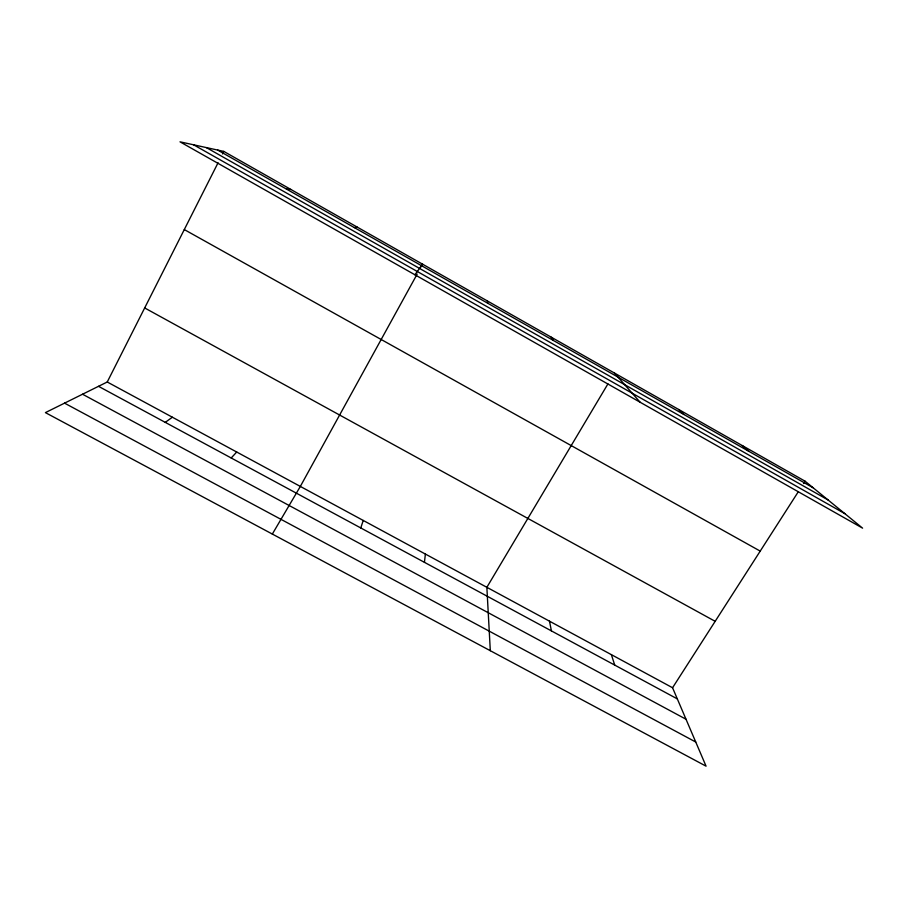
<?xml version="1.0" encoding="UTF-8"?>
<svg xmlns="http://www.w3.org/2000/svg" width="908" height="908" viewBox="0 0 908 908"><rect width="100%" height="100%" fill="white"/><g stroke="black" fill="none" stroke-linecap="round" stroke-linejoin="round"><path stroke-width="1.36" d="M424.433 562.324L425.387 554.062M360.771 527.957L363.223 520.443M107.246 381.996L672.556 687.742L706.061 766.17L45.4 412.618L107.246 381.996L218.068 162.759M222.528 153.929L223.799 151.409L805.078 481.195L862.6 528.15L180.011 141.83L223.799 151.409M417.169 274.08L300.332 486.427L272.332 534.063M421.244 266.668L422.606 264.205L414.922 274.784M607.929 383.902L486.858 587.317L490.309 650.707M672.556 687.742L798.234 491.852M803.557 483.555L805.078 481.195M231.2 457.973L236.716 452.025M165.256 422.368L172.361 417.215M354.404 227.624L357.139 227.057M286.451 189.091L290.866 189.466M64.547 403.141L695.744 742.029M98.518 386.32L677.323 698.899M82.537 394.231L686.005 719.238M144.678 307.948L715.163 621.322M184.29 229.576L760.212 551.111M193.631 144.815L844.815 513.633M217.659 150.07L813.216 487.834M206.377 147.595L828.096 499.979M742.279 445.567L748.952 451.389M678.73 409.508L683.894 414.491M614.41 373.018L640.117 402.233M551.224 337.174L553.324 340.443M611.368 654.645L614.739 665.11M487.301 300.9L487.823 303.295M549.476 621.174L551.428 630.912"/></g></svg>
